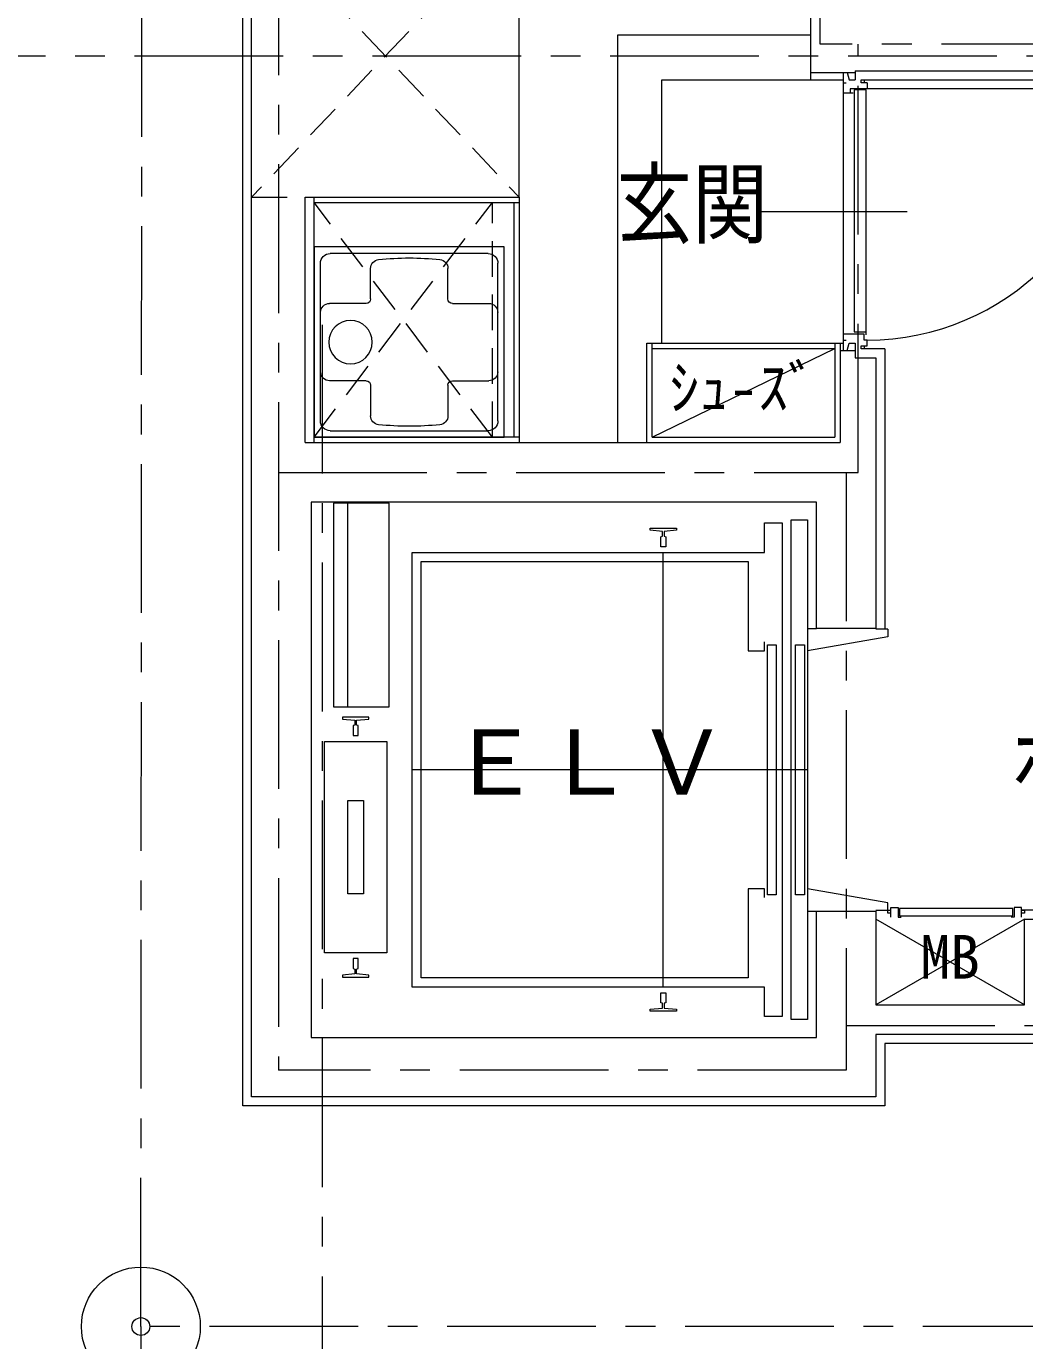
# Model space of a CAD drawing. Units: millimetres at full size; details may follow other scales. Extents: x -443943 to 462275, y -43546 to 79452.
# Drawn here: x -17390 to -14031, y -7011 to -2591 of the extents above; entities that cross this region are included whole.
import ezdxf
from ezdxf.enums import TextEntityAlignment as Align

# ---------------------------------------------------------------- set-up
doc = ezdxf.new("R2010")
doc.units = ezdxf.units.MM
doc.header["$LTSCALE"] = 100
for name, pattern in [('CHAIN1', [8, 5, -1, 1, -1]), ('DASHED1', [1.8, 1.2, -0.6]), ('DASHED3', [4, 3, -1])]:
    doc.linetypes.add(name, pattern=pattern)
for name, color, linetype, lineweight in [('0-0_仕上', 4, 'Continuous', 9), ('4-1_通り芯', 4, 'Continuous', 9), ('4-F__', 4, 'Continuous', 9), ('8-8_強調', 4, 'DASHED3', 9)]:
    doc.layers.add(name, color=color, linetype=linetype, lineweight=lineweight)
doc.styles.add('ＭＳ ゴシック', font='')
doc.styles.get('ＭＳ ゴシック').set_extended_font_data('MS Gothic')

# ---------------------------------------------------------------- blocks, each defined once
blk = doc.blocks.new('洗濯パン640')
at = {"layer": '8-8_強調', "linetype": 'Continuous'}
for p, q in [((-337.5, 320), (302.5, 320)), ((-337.5, -320), (-337.5, 320)), ((302.5, 320), (302.5, -320)), ((-283, 298), (248, 298)), ((-316, -265), (-316, 265)), ((-148, 145), (-148, 247.8)), ((112, 145), (112, 247.8)), ((281, -265), (281, 265)), ((-163, 130), (-285.5, 130)), ((127, 130), (250.5, 130)), ((280.5, -100), (280.5, 100)), ((-163, -130), (-285.5, -130)), ((127, -130), (250.5, -130)), ((-148, -145), (-148, -247.8)), ((112, -145), (112, -247.8)), ((248, -298), (-283, -298)), ((302.5, -320), (-337.5, -320))]:
    blk.add_line(p, q, dxfattribs=at)
blk.add_circle((179.5, 0), 73, dxfattribs=at)
for centre, radius, start, end in [((-283, 265), 33, 90, 180), ((-118, 247.8), 30, 95.9172, 180), ((-18, -717), 1000, 90, 95.9173), ((-18, -717), 1000, 84.0827, 90), ((82, 247.8), 30, 0, 84.0828), ((248, 265), 33, 0, 90), ((-163, 145), 15, 270, 0), ((127, 145), 15, 180, 270), ((-285.5, 100), 30, 90, 180), ((250.5, 100), 30, 0, 90), ((-285.5, -100), 30, 180, 270), ((-163, -145), 15, 0, 90), ((127, -145), 15, 90, 180), ((250.5, -100), 30, 270, 0), ((-283, -265), 33, 180, 270), ((-118, -247.8), 30, 180, 264.0827), ((82, -247.8), 30, 275.9173, 0), ((248, -265), 33, 270, 0), ((-18, 717), 1000, 264.0827, 270), ((-18, 717), 1000, 270, 275.9173)]:
    blk.add_arc(centre, radius, start, end, dxfattribs=at)

msp = doc.modelspace()

# ---------------------------------------------------------------- linework, layer by layer
at = {"layer": '0-0_仕上', "linetype": 'CHAIN1'}
for p, q in [((-16541.7, 14545), (-16541.7, -6100.9)), ((-14718.7, -2650.9), (-14718.7, 266.1)), ((-13011.2, -2650.9), (-14718.7, -2650.9)), ((-14591.7, -4090.9), (-14591.7, -2650.9)), ((-7725.4, -2690.9), (-19955.9, -2690.9)), ((-16541.7, -4090.9), (-14591.7, -4090.9)), ((-14631.7, -4090.9), (-14631.7, -6100.9)), ((-14631.7, -5950.9), (-11291.7, -5950.9)), ((-14631.7, -6100.9), (-16541.7, -6100.9))]:
    msp.add_line(p, q, dxfattribs=at)
at = {"layer": '0-0_仕上', "color": 7, "lineweight": 15}
for p, q in [((-16661.7, -6220.9), (-16661.7, 2194.1)), ((-14751.2, -1273.9), (-14751.2, -2770.9)), ((-15401.2, -2620.9), (-15401.2, -3990.9)), ((-14751.2, -2620.9), (-15401.2, -2620.9)), ((-15251.2, -3655.9), (-15251.2, -2770.9)), ((-15251.2, -2770.9), (-14641.2, -2770.9)), ((-14641.2, -2745.9), (-14641.2, -3680.9)), ((-14641.2, -2780.9), (-14631.2, -2780.9)), ((-14581.2, -2780.9), (-14581.2, -2770.9)), ((-14581.2, -2770.9), (-13116.2, -2770.9)), ((-14561.2, -2780.9), (-14581.2, -2780.9)), ((-14571.2, -2770.9), (-14571.2, -2780.9)), ((-14561.2, -2780.9), (-14561.2, -2800.9)), ((-14608.2, -2815.9), (-14641.2, -2815.9)), ((-13065.2, -2800.9), (-14618.2, -2800.9)), ((-14618.2, -2800.9), (-14618.2, -2815.9)), ((-14604.2, -2804.9), (-14604.2, -3617.9)), ((-14564.2, -2804.9), (-14604.2, -2804.9)), ((-14564.2, -3628.4), (-14564.2, -2804.9)), ((-16421.7, -3165.9), (-15731.7, -3165.9)), ((-16421.7, -3990.9), (-16421.7, -3165.9)), ((-15731.7, -3165.9), (-15731.7, -3990.9)), ((-16421.7, -3183.9), (-15731.7, -3183.9)), ((-15749.7, -3183.9), (-15749.7, -3972.9)), ((-14926.2, -3213.4), (-14426.2, -3213.4)), ((-15781.7, -3332.9), (-16421.7, -3332.9)), ((-14604.2, -3617.9), (-14564.2, -3617.9)), ((-15301.7, -3990.9), (-15301.7, -3655.9)), ((-15301.7, -3655.9), (-14641.2, -3655.9)), ((-15283.7, -3972.9), (-15283.7, -3655.9)), ((-14669.7, -3655.9), (-14669.7, -3972.9)), ((-14651.7, -3655.9), (-14651.7, -3680.9)), ((-14571.2, -3625.9), (-14641.2, -3625.9)), ((-14641.2, -3645.9), (-14631.2, -3645.9)), ((-14581.2, -3665.9), (-14561.2, -3665.9)), ((-14581.2, -3675.9), (-14581.2, -3665.9)), ((-14571.2, -3645.9), (-14571.2, -3625.9)), ((-14561.2, -3645.9), (-14571.2, -3645.9)), ((-14571.2, -3665.9), (-14571.2, -3675.9)), ((-14561.2, -3665.9), (-14561.2, -3645.9)), ((-15283.7, -3673.9), (-14669.7, -3673.9)), ((-14501.7, -3675.9), (-14581.2, -3675.9)), ((-14501.7, -3675.9), (-14501.7, -4618.4)), ((-15731.7, -3972.9), (-16421.7, -3972.9)), ((-15283.7, -3972.9), (-14669.7, -3972.9)), ((-16421.7, -3990.9), (-15731.7, -3990.9)), ((-14491.7, -5563.5), (-14481.7, -5563.5)), ((-14491.7, -5573.5), (-14491.7, -5563.5)), ((-14481.7, -5553.5), (-14456.7, -5553.5)), ((-14481.7, -5586.5), (-14481.7, -5553.5)), ((-14456.7, -5553.5), (-14456.7, -5586.5)), ((-14452.7, -5557.5), (-14452.7, -5582.5)), ((-14070.7, -5557.5), (-14452.7, -5557.5)), ((-14070.7, -5582.5), (-14070.7, -5557.5)), ((-14066.7, -5553.5), (-14066.7, -5586.5)), ((-14041.7, -5553.5), (-14066.7, -5553.5)), ((-14041.7, -5586.5), (-14041.7, -5553.5)), ((-14041.7, -5563.5), (-14031.7, -5563.5)), ((-14031.7, -5563.5), (-14031.7, -5573.5)), ((-14481.7, -5573.5), (-14491.7, -5573.5)), ((-14456.7, -5586.5), (-14446.7, -5586.5)), ((-14452.7, -5582.5), (-14070.7, -5582.5)), ((-14066.7, -5586.5), (-14076.7, -5586.5)), ((-14031.7, -5573.5), (-14041.7, -5573.5)), ((-14501.7, -6220.9), (-16661.7, -6220.9))]:
    msp.add_line(p, q, dxfattribs=at)
at = {"layer": '0-0_仕上', "color": 3, "lineweight": 20}
for p, q in [((-16631.7, -6190.9), (-16631.7, 2184.1)), ((-15731.7, -3165.9), (-15731.7, -2215.9)), ((-14751.2, -2745.9), (-14627.9, -2745.9)), ((-14627.9, -2745.9), (-14621.2, -2770.9)), ((-14621.2, -2770.9), (-14601.2, -2770.9)), ((-14601.2, -2740.9), (-14601.2, -2770.9)), ((-14601.2, -2740.9), (-13086.2, -2740.9)), ((-16451.7, -3165.9), (-15731.7, -3165.9)), ((-16451.7, -3990.9), (-16451.7, -3165.9)), ((-14627.9, -3680.9), (-14621.2, -3655.9)), ((-14621.2, -3655.9), (-14601.2, -3655.9)), ((-14601.2, -3655.9), (-14601.2, -3705.9)), ((-14651.7, -3680.9), (-14651.7, -3990.9)), ((-14651.7, -3680.9), (-14627.9, -3680.9)), ((-14601.2, -3705.9), (-14531.7, -3705.9)), ((-14531.7, -3705.9), (-14531.7, -4615.9)), ((-16451.7, -3990.9), (-14651.7, -3990.9)), ((-16431.7, -4190.9), (-16431.7, -5990.9)), ((-14731.7, -4190.9), (-16431.7, -4190.9)), ((-14731.7, -4615.9), (-14731.7, -4190.9)), ((-14531.7, -4615.9), (-14731.7, -4615.9)), ((-14731.7, -5565.9), (-14531.7, -5565.9)), ((-14731.7, -5990.9), (-14731.7, -5565.9)), ((-14531.7, -5565.9), (-14531.7, -5880.9)), ((-14031.7, -5880.9), (-14031.7, -5593.5)), ((-14031.7, -5593.5), (-13931.7, -5593.5)), ((-14531.7, -5880.9), (-14031.7, -5880.9)), ((-16431.7, -5990.9), (-14731.7, -5990.9)), ((-14531.7, -5980.9), (-14531.7, -6190.9)), ((-13931.7, -5980.9), (-14531.7, -5980.9)), ((-14531.7, -6190.9), (-16631.7, -6190.9))]:
    msp.add_line(p, q, dxfattribs=at)
at = {"layer": '0-0_仕上', "color": 3, "linetype": 'DASHED1', "lineweight": 20}
for p, q in [((-15731.7, -2215.9), (-16631.7, -3165.9)), ((-16631.7, -2215.9), (-15731.7, -3165.9)), ((-14627.9, -2745.9), (-14601.2, -2745.9)), ((-16631.7, -3165.9), (-16431.7, -3165.9)), ((-14627.9, -3680.9), (-14601.2, -3680.9))]:
    msp.add_line(p, q, dxfattribs=at)
at = {"layer": '0-0_仕上', "color": 7, "linetype": 'DASHED1', "lineweight": 15}
for p, q in [((-15821.7, -3972.9), (-16421.7, -3183.9)), ((-16421.7, -3972.9), (-15821.7, -3183.9)), ((-15821.7, -3972.9), (-15821.7, -3183.9))]:
    msp.add_line(p, q, dxfattribs=at)
at = {"layer": '0-0_仕上'}
for p, q in [((-15283.7, -3972.9), (-14669.7, -3673.9)), ((-14031.7, -5880.9), (-14531.7, -5593.5)), ((-14031.7, -5593.5), (-14531.7, -5880.9))]:
    msp.add_line(p, q, dxfattribs=at)
at = {"layer": '0-0_仕上', "color": 1}
msp.add_line((-14501.7, -3960.9), (-14501.7, -4260.9), dxfattribs=at)
at = {"layer": '0-0_仕上', "color": 7, "lineweight": 18}
for p, q in [((-16169.2, -4194.9), (-16356.2, -4194.9)), ((-16356.2, -4194.9), (-16356.2, -4878.9)), ((-16308.2, -4878.9), (-16308.2, -4194.9)), ((-16169.2, -4878.9), (-16169.2, -4194.9)), ((-15291.2, -4278.9), (-15202.2, -4278.9)), ((-15291.2, -4285.4), (-15291.2, -4278.9)), ((-15249.7, -4289.4), (-15291.2, -4285.4)), ((-15202.2, -4285.4), (-15243.7, -4289.4)), ((-15202.2, -4278.9), (-15202.2, -4285.4)), ((-14906.7, -4260.9), (-14846.7, -4260.9)), ((-14906.7, -4359.9), (-14906.7, -4260.9)), ((-14846.7, -4260.9), (-14846.7, -5920.9)), ((-14816.7, -5930.9), (-14816.7, -4250.9)), ((-14816.7, -4250.9), (-14761.7, -4250.9)), ((-14761.7, -4250.9), (-14761.7, -5930.9)), ((-15254.6, -4307.5), (-15249.7, -4305.9)), ((-15254.6, -4340.9), (-15254.6, -4307.5)), ((-15249.7, -4305.9), (-15249.7, -4289.4)), ((-15243.7, -4289.4), (-15243.7, -4305.9)), ((-15243.7, -4305.9), (-15238.7, -4307.5)), ((-15238.7, -4307.5), (-15238.7, -4340.9)), ((-16091.7, -4359.9), (-14906.7, -4359.9)), ((-16091.7, -5821.9), (-16091.7, -4359.9)), ((-15238.7, -4340.9), (-15254.6, -4340.9)), ((-15246.7, -5821.9), (-15246.7, -4359.9)), ((-16061.7, -4390.9), (-14961.7, -4390.9)), ((-16061.7, -5790.9), (-16061.7, -4390.9)), ((-14961.7, -4390.9), (-14961.7, -4690.9)), ((-14761.7, -4615.9), (-14731.7, -4615.9)), ((-14491.7, -4618.4), (-14531.7, -4618.4)), ((-14491.7, -4618.4), (-14491.7, -4643.4)), ((-14906.7, -4690.9), (-14906.7, -4660.9)), ((-14896.7, -5510.9), (-14896.7, -4670.9)), ((-14896.7, -4670.9), (-14866.7, -4670.9)), ((-14866.7, -4670.9), (-14866.7, -5510.9)), ((-14801.7, -4670.9), (-14771.7, -4670.9)), ((-14801.7, -5510.9), (-14801.7, -4670.9)), ((-14771.7, -4670.9), (-14771.7, -5510.9)), ((-14491.7, -4643.4), (-14761.7, -4690.9)), ((-14961.7, -4690.9), (-14906.7, -4690.9)), ((-16356.2, -4878.9), (-16169.2, -4878.9)), ((-16326.2, -4913.9), (-16326.2, -4920.4)), ((-16237.2, -4913.9), (-16326.2, -4913.9)), ((-16326.2, -4920.4), (-16284.7, -4924.4)), ((-16284.7, -4940.9), (-16289.6, -4942.5)), ((-16289.6, -4942.5), (-16289.6, -4975.9)), ((-16284.7, -4924.4), (-16284.7, -4940.9)), ((-16278.7, -4924.4), (-16237.2, -4920.4)), ((-16278.7, -4940.9), (-16278.7, -4924.4)), ((-16273.7, -4942.5), (-16278.7, -4940.9)), ((-16273.7, -4975.9), (-16273.7, -4942.5)), ((-16237.2, -4920.4), (-16237.2, -4913.9)), ((-16289.6, -4975.9), (-16273.7, -4975.9)), ((-16386.7, -4995.9), (-16176.7, -4995.9)), ((-16386.7, -5705.9), (-16386.7, -4995.9)), ((-16176.7, -4995.9), (-16176.7, -5705.9)), ((-14846.7, -5090.9), (-16091.7, -5090.9)), ((-14761.7, -5090.9), (-14846.7, -5090.9)), ((-16308.2, -5193.9), (-16255.2, -5193.9)), ((-16308.2, -5507.9), (-16308.2, -5193.9)), ((-16255.2, -5193.9), (-16255.2, -5507.9)), ((-16255.2, -5507.9), (-16308.2, -5507.9)), ((-14961.7, -5490.9), (-14961.7, -5790.9)), ((-14906.7, -5490.9), (-14961.7, -5490.9)), ((-14906.7, -5520.9), (-14906.7, -5490.9)), ((-14866.7, -5510.9), (-14896.7, -5510.9)), ((-14771.7, -5510.9), (-14801.7, -5510.9)), ((-14491.7, -5538.5), (-14761.7, -5490.9)), ((-14761.7, -5565.9), (-14731.7, -5565.9)), ((-14531.7, -5563.5), (-14491.7, -5563.5)), ((-14491.7, -5563.5), (-14491.7, -5538.5)), ((-13911.7, -5563.5), (-14041.7, -5563.5)), ((-16176.7, -5705.9), (-16386.7, -5705.9)), ((-16289.6, -5725.9), (-16289.6, -5759.3)), ((-16273.7, -5725.9), (-16289.6, -5725.9)), ((-16273.7, -5759.3), (-16273.7, -5725.9)), ((-16284.7, -5777.4), (-16326.2, -5781.4)), ((-16326.2, -5781.4), (-16326.2, -5787.9)), ((-16326.2, -5787.9), (-16237.2, -5787.9)), ((-16289.6, -5759.3), (-16284.7, -5760.9)), ((-16284.7, -5760.9), (-16284.7, -5777.4)), ((-16278.7, -5760.9), (-16273.7, -5759.3)), ((-16278.7, -5777.4), (-16278.7, -5760.9)), ((-16237.2, -5781.4), (-16278.7, -5777.4)), ((-16237.2, -5787.9), (-16237.2, -5781.4)), ((-14906.7, -5821.9), (-16091.7, -5821.9)), ((-14961.7, -5790.9), (-16061.7, -5790.9)), ((-14906.7, -5920.9), (-14906.7, -5821.9)), ((-15254.6, -5874.3), (-15254.6, -5840.9)), ((-15254.6, -5840.9), (-15238.7, -5840.9)), ((-15249.7, -5875.9), (-15254.6, -5874.3)), ((-15249.7, -5892.4), (-15249.7, -5875.9)), ((-15238.7, -5874.3), (-15243.7, -5875.9)), ((-15243.7, -5875.9), (-15243.7, -5892.4)), ((-15238.7, -5840.9), (-15238.7, -5874.3)), ((-15291.2, -5896.4), (-15249.7, -5892.4)), ((-15291.2, -5902.9), (-15291.2, -5896.4)), ((-15202.2, -5902.9), (-15291.2, -5902.9)), ((-15243.7, -5892.4), (-15202.2, -5896.4)), ((-15202.2, -5896.4), (-15202.2, -5902.9)), ((-14846.7, -5920.9), (-14906.7, -5920.9)), ((-14761.7, -5930.9), (-14816.7, -5930.9)), ((-13911.7, -6010.9), (-14501.7, -6010.9)), ((-14501.7, -6010.9), (-14501.7, -6220.9))]:
    msp.add_line(p, q, dxfattribs=at)
at = {"layer": '0-0_仕上', "color": 7, "lineweight": 15}
msp.add_arc((-14561.2, -2800.9), 845, 270, 0, dxfattribs=at)
at = {"layer": '4-1_通り芯', "linetype": 'CHAIN1'}
for p, q in [((-17004.2, -6963.1), (-16989.9, 10354.2)), ((-16394.2, -3594.4), (-16394.2, -19068.1))]:
    msp.add_line(p, q, dxfattribs=at)
at = {"layer": '4-F__', "linetype": 'CHAIN1'}
for p, q in [((-17004.2, -6963.1), (-17012.9, -16091.6)), ((-10673.5, -6963.1), (-17004.2, -6963.1))]:
    msp.add_line(p, q, dxfattribs=at)
at = {"layer": '4-F__'}
for radius in [200, 30]:
    msp.add_circle((-17004.2, -6963.1), radius, dxfattribs=at)

# ---------------------------------------------------------------- block references
at = {"layer": '0-0_仕上', "xscale": -1}
msp.add_blockref('洗濯パン640', (-16119.2, -3652.9), dxfattribs=at)

# ---------------------------------------------------------------- texts
at = {"layer": '0-0_仕上', "color": 7, "style": 'ＭＳ ゴシック'}
for s, width, p in [('玄関', 0.85, (-15404.3, -3363.2)), ('ホール', 0.85, (-14081.8, -5234.5)), ('ＥＬＶ', 1.05, (-15971.7, -5240.9))]:
    msp.add_text(s, height=219.9, dxfattribs=dict(at, width=width)).set_placement(p, align=Align.BOTTOM_LEFT)
at = {"layer": '0-0_仕上', "style": 'ＭＳ ゴシック'}
for s, p in [('ｼｭ-ｽﾞ', (-15226.7, -3923.4)), ('MB', (-14381.7, -5837.2))]:
    msp.add_text(s, height=146.6, dxfattribs=at).set_placement(p, align=Align.BOTTOM_LEFT)

doc.saveas('drawing.dxf')
